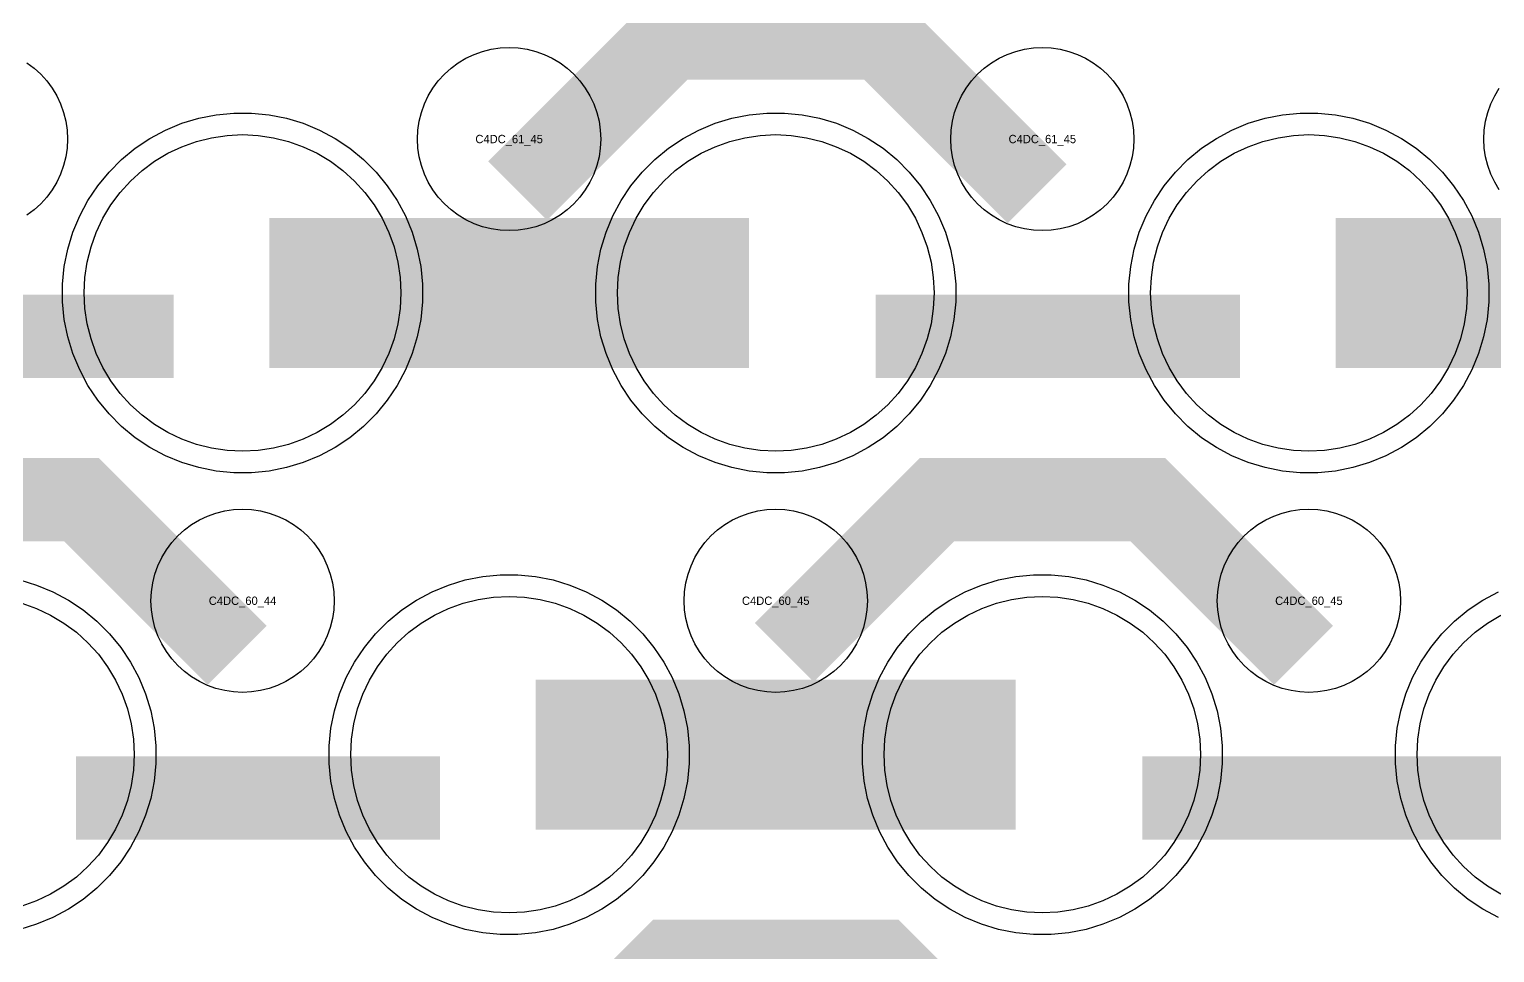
# Model space of a CAD drawing. Extents: x -11880 to 11880, y -14992 to 14992.
# Drawn here: x 2256 to 2695.8, y -6585.2 to -6308 of the extents above; entities that cross this region are included whole.
import ezdxf
from ezdxf.enums import TextEntityAlignment as Align

# ---------------------------------------------------------------- set-up
doc = ezdxf.new("R2010")
doc.units = 0
doc.header["$MEASUREMENT"] = 0
for name, color, linetype in [('GDS_775_DT_237', 138, 'CONTINUOUS'), ('RDL1_FS', 34, 'CONTINUOUS'), ('RDL_BS', 160, 'CONTINUOUS')]:
    doc.layers.add(name, color=color, linetype=linetype)

msp = doc.modelspace()

# ---------------------------------------------------------------- linework, layer by layer
at = {"layer": 'RDL1_FS', "color": 241, "true_color": 0xf7abae}
for points in [[(2320, -6434.664), (2315.343, -6434.435), (2310.732, -6433.751), (2306.209, -6432.619), (2301.819, -6431.047), (2297.605, -6429.055), (2293.605, -6426.657), (2289.86, -6423.879), (2286.406, -6420.749), (2283.276, -6417.295), (2280.498, -6413.55), (2278.1, -6409.55), (2276.108, -6405.336), (2274.536, -6400.946), (2273.404, -6396.423), (2272.72, -6391.812), (2272.491, -6387.155), (2272.72, -6382.498), (2273.404, -6377.887), (2274.536, -6373.364), (2276.108, -6368.974), (2278.1, -6364.76), (2280.498, -6360.76), (2283.276, -6357.015), (2286.406, -6353.561), (2289.86, -6350.431), (2293.605, -6347.653), (2297.605, -6345.255), (2301.819, -6343.263), (2306.209, -6341.691), (2310.732, -6340.559), (2315.343, -6339.875), (2320, -6339.646), (2324.657, -6339.875), (2329.268, -6340.559), (2333.791, -6341.691), (2338.181, -6343.263), (2342.395, -6345.255), (2346.395, -6347.653), (2350.14, -6350.431), (2353.594, -6353.561), (2356.724, -6357.015), (2359.502, -6360.76), (2361.9, -6364.76), (2363.892, -6368.974), (2365.464, -6373.364), (2366.596, -6377.887), (2367.28, -6382.498), (2367.509, -6387.155), (2367.28, -6391.812), (2366.596, -6396.423), (2365.464, -6400.946), (2363.892, -6405.336), (2361.9, -6409.55), (2359.502, -6413.55), (2356.724, -6417.295), (2353.594, -6420.749), (2350.14, -6423.879), (2346.395, -6426.657), (2342.395, -6429.055), (2338.181, -6431.047), (2333.791, -6432.619), (2329.268, -6433.751), (2324.657, -6434.435)], [(2480, -6434.664), (2475.343, -6434.435), (2470.732, -6433.751), (2466.209, -6432.619), (2461.819, -6431.047), (2457.605, -6429.055), (2453.605, -6426.657), (2449.86, -6423.879), (2446.406, -6420.749), (2443.276, -6417.295), (2440.498, -6413.55), (2438.1, -6409.55), (2436.108, -6405.336), (2434.536, -6400.946), (2433.404, -6396.423), (2432.72, -6391.812), (2432.491, -6387.155), (2432.72, -6382.498), (2433.404, -6377.887), (2434.536, -6373.364), (2436.108, -6368.974), (2438.1, -6364.76), (2440.498, -6360.76), (2443.276, -6357.015), (2446.406, -6353.561), (2449.86, -6350.431), (2453.605, -6347.653), (2457.605, -6345.255), (2461.819, -6343.263), (2466.209, -6341.691), (2470.732, -6340.559), (2475.343, -6339.875), (2480, -6339.646), (2484.657, -6339.875), (2489.268, -6340.559), (2493.791, -6341.691), (2498.181, -6343.263), (2502.395, -6345.255), (2506.395, -6347.653), (2510.14, -6350.431), (2513.594, -6353.561), (2516.724, -6357.015), (2519.502, -6360.76), (2521.9, -6364.76), (2523.892, -6368.974), (2525.464, -6373.364), (2526.596, -6377.887), (2527.28, -6382.498), (2527.509, -6387.155), (2527.28, -6391.812), (2526.596, -6396.423), (2525.464, -6400.946), (2523.892, -6405.336), (2521.9, -6409.55), (2519.502, -6413.55), (2516.724, -6417.295), (2513.594, -6420.749), (2510.14, -6423.879), (2506.395, -6426.657), (2502.395, -6429.055), (2498.181, -6431.047), (2493.791, -6432.619), (2489.268, -6433.751), (2484.657, -6434.435)], [(2640, -6434.664), (2635.343, -6434.435), (2630.732, -6433.751), (2626.209, -6432.619), (2621.819, -6431.047), (2617.605, -6429.055), (2613.605, -6426.657), (2609.86, -6423.879), (2606.406, -6420.749), (2603.276, -6417.295), (2600.498, -6413.55), (2598.1, -6409.55), (2596.108, -6405.336), (2594.536, -6400.946), (2593.404, -6396.423), (2592.72, -6391.812), (2592.491, -6387.155), (2592.72, -6382.498), (2593.404, -6377.887), (2594.536, -6373.364), (2596.108, -6368.974), (2598.1, -6364.76), (2600.498, -6360.76), (2603.276, -6357.015), (2606.406, -6353.561), (2609.86, -6350.431), (2613.605, -6347.653), (2617.605, -6345.255), (2621.819, -6343.263), (2626.209, -6341.691), (2630.732, -6340.559), (2635.343, -6339.875), (2640, -6339.646), (2644.657, -6339.875), (2649.268, -6340.559), (2653.791, -6341.691), (2658.181, -6343.263), (2662.395, -6345.255), (2666.395, -6347.653), (2670.14, -6350.431), (2673.594, -6353.561), (2676.724, -6357.015), (2679.502, -6360.76), (2681.9, -6364.76), (2683.892, -6368.974), (2685.464, -6373.364), (2686.596, -6377.887), (2687.28, -6382.498), (2687.509, -6387.155), (2687.28, -6391.812), (2686.596, -6396.423), (2685.464, -6400.946), (2683.892, -6405.336), (2681.9, -6409.55), (2679.502, -6413.55), (2676.724, -6417.295), (2673.594, -6420.749), (2670.14, -6423.879), (2666.395, -6426.657), (2662.395, -6429.055), (2658.181, -6431.047), (2653.791, -6432.619), (2649.268, -6433.751), (2644.657, -6434.435)]]:
    msp.add_lwpolyline(points, close=True, dxfattribs=at)
for points in [[(2328.002, -6387.155, 45, 45, 0), (2400.002, -6387.155, 45, 45, 0)], [(2400.002, -6387.155, 45, 45, 0), (2472.002, -6387.155, 45, 45, 0)], [(2648.002, -6387.155, 45, 45, 0), (2720.002, -6387.155, 45, 45, 0)]]:
    msp.add_lwpolyline(points, format="xyseb", dxfattribs=at)
at = {"layer": 'RDL1_FS'}
for points in [[(2253.791, -6480.256), (2258.181, -6481.828), (2262.395, -6483.82), (2266.395, -6486.218), (2270.14, -6488.996), (2273.594, -6492.126), (2276.724, -6495.58), (2279.502, -6499.325), (2281.9, -6503.325), (2283.892, -6507.539), (2285.464, -6511.929), (2286.596, -6516.452), (2287.28, -6521.063), (2287.509, -6525.72), (2287.28, -6530.377), (2286.596, -6534.988), (2285.464, -6539.511), (2283.892, -6543.901), (2281.9, -6548.115), (2279.502, -6552.115), (2276.724, -6555.86), (2273.594, -6559.314), (2270.14, -6562.444), (2266.395, -6565.222), (2262.395, -6567.62), (2258.181, -6569.612), (2253.791, -6571.184)], [(2697.605, -6567.62), (2693.605, -6565.222), (2689.86, -6562.444), (2686.406, -6559.314), (2683.276, -6555.86), (2680.498, -6552.115), (2678.1, -6548.115), (2676.108, -6543.901), (2674.536, -6539.511), (2673.404, -6534.988), (2672.72, -6530.377), (2672.491, -6525.72), (2672.72, -6521.063), (2673.404, -6516.452), (2674.536, -6511.929), (2676.108, -6507.539), (2678.1, -6503.325), (2680.498, -6499.325), (2683.276, -6495.58), (2686.406, -6492.126), (2689.86, -6488.996), (2693.605, -6486.218), (2697.605, -6483.82)]]:
    msp.add_lwpolyline(points, dxfattribs=at)
for points in [[(2400, -6573.229), (2395.343, -6573), (2390.732, -6572.316), (2386.209, -6571.184), (2381.819, -6569.612), (2377.605, -6567.62), (2373.605, -6565.222), (2369.86, -6562.444), (2366.406, -6559.314), (2363.276, -6555.86), (2360.498, -6552.115), (2358.1, -6548.115), (2356.108, -6543.901), (2354.536, -6539.511), (2353.404, -6534.988), (2352.72, -6530.377), (2352.491, -6525.72), (2352.72, -6521.063), (2353.404, -6516.452), (2354.536, -6511.929), (2356.108, -6507.539), (2358.1, -6503.325), (2360.498, -6499.325), (2363.276, -6495.58), (2366.406, -6492.126), (2369.86, -6488.996), (2373.605, -6486.218), (2377.605, -6483.82), (2381.819, -6481.828), (2386.209, -6480.256), (2390.732, -6479.124), (2395.343, -6478.44), (2400, -6478.211), (2404.657, -6478.44), (2409.268, -6479.124), (2413.791, -6480.256), (2418.181, -6481.828), (2422.395, -6483.82), (2426.395, -6486.218), (2430.14, -6488.996), (2433.594, -6492.126), (2436.724, -6495.58), (2439.502, -6499.325), (2441.9, -6503.325), (2443.892, -6507.539), (2445.464, -6511.929), (2446.596, -6516.452), (2447.28, -6521.063), (2447.509, -6525.72), (2447.28, -6530.377), (2446.596, -6534.988), (2445.464, -6539.511), (2443.892, -6543.901), (2441.9, -6548.115), (2439.502, -6552.115), (2436.724, -6555.86), (2433.594, -6559.314), (2430.14, -6562.444), (2426.395, -6565.222), (2422.395, -6567.62), (2418.181, -6569.612), (2413.791, -6571.184), (2409.268, -6572.316), (2404.657, -6573)], [(2560, -6573.229), (2555.343, -6573), (2550.732, -6572.316), (2546.209, -6571.184), (2541.819, -6569.612), (2537.605, -6567.62), (2533.605, -6565.222), (2529.86, -6562.444), (2526.406, -6559.314), (2523.276, -6555.86), (2520.498, -6552.115), (2518.1, -6548.115), (2516.108, -6543.901), (2514.536, -6539.511), (2513.404, -6534.988), (2512.72, -6530.377), (2512.491, -6525.72), (2512.72, -6521.063), (2513.404, -6516.452), (2514.536, -6511.929), (2516.108, -6507.539), (2518.1, -6503.325), (2520.498, -6499.325), (2523.276, -6495.58), (2526.406, -6492.126), (2529.86, -6488.996), (2533.605, -6486.218), (2537.605, -6483.82), (2541.819, -6481.828), (2546.209, -6480.256), (2550.732, -6479.124), (2555.343, -6478.44), (2560, -6478.211), (2564.657, -6478.44), (2569.268, -6479.124), (2573.791, -6480.256), (2578.181, -6481.828), (2582.395, -6483.82), (2586.395, -6486.218), (2590.14, -6488.996), (2593.594, -6492.126), (2596.724, -6495.58), (2599.502, -6499.325), (2601.9, -6503.325), (2603.892, -6507.539), (2605.464, -6511.929), (2606.596, -6516.452), (2607.28, -6521.063), (2607.509, -6525.72), (2607.28, -6530.377), (2606.596, -6534.988), (2605.464, -6539.511), (2603.892, -6543.901), (2601.9, -6548.115), (2599.502, -6552.115), (2596.724, -6555.86), (2593.594, -6559.314), (2590.14, -6562.444), (2586.395, -6565.222), (2582.395, -6567.62), (2578.181, -6569.612), (2573.791, -6571.184), (2569.268, -6572.316), (2564.657, -6573)]]:
    msp.add_lwpolyline(points, close=True, dxfattribs=at)
for points in [[(2408.002, -6525.72, 45, 45, 0), (2480.002, -6525.72, 45, 45, 0)], [(2480.002, -6525.72, 45, 45, 0), (2552.002, -6525.72, 45, 45, 0)]]:
    msp.add_lwpolyline(points, format="xyseb", dxfattribs=at)
at = {"layer": 'RDL_BS'}
for points in [[(2402.562, -6356.469, 25, 25, 0), (2448.377, -6310.654, 25, 25, 0), (2481.93, -6310.654, 25, 25, 0)], [(2558.401, -6357.368, 25, 25, 0), (2511.687, -6310.654, 25, 25, 0), (2481.929, -6310.654, 25, 25, 0)], [(2318.401, -6495.933, 25, 25, 0), (2271.687, -6449.219, 25, 25, 0), (2241.929, -6449.219, 25, 25, 0)], [(2482.562, -6495.034, 25, 25, 0), (2528.377, -6449.219, 25, 25, 0), (2561.93, -6449.219, 25, 25, 0)], [(2638.401, -6495.933, 25, 25, 0), (2591.687, -6449.219, 25, 25, 0), (2561.929, -6449.219, 25, 25, 0)], [(2270.016, -6538.733, 25, 25, 0), (2379.281, -6538.733, 25, 25, 0)], [(2590.016, -6538.733, 25, 25, 0), (2699.281, -6538.733, 25, 25, 0)], [(2402.562, -6633.599, 25, 25, 0), (2448.377, -6587.784, 25, 25, 0), (2481.93, -6587.784, 25, 25, 0)], [(2558.401, -6634.498, 25, 25, 0), (2511.687, -6587.784, 25, 25, 0), (2481.929, -6587.784, 25, 25, 0)]]:
    msp.add_lwpolyline(points, format="xyseb", dxfattribs=at)
for points in [[(2400, -6368.461), (2397.307, -6368.329), (2394.635, -6367.933), (2392.016, -6367.276), (2389.481, -6366.369), (2387.044, -6365.217), (2384.72, -6363.824), (2382.557, -6362.221), (2380.558, -6360.409), (2378.746, -6358.41), (2377.143, -6356.247), (2375.75, -6353.923), (2374.598, -6351.486), (2373.691, -6348.951), (2373.034, -6346.332), (2372.638, -6343.66), (2372.506, -6340.967), (2372.638, -6338.274), (2373.034, -6335.602), (2373.691, -6332.983), (2374.598, -6330.448), (2375.75, -6328.011), (2377.143, -6325.687), (2378.746, -6323.524), (2380.558, -6321.525), (2382.557, -6319.713), (2384.72, -6318.11), (2387.044, -6316.717), (2389.481, -6315.565), (2392.016, -6314.658), (2394.635, -6314.001), (2397.307, -6313.605), (2400, -6313.473), (2402.693, -6313.605), (2405.365, -6314.001), (2407.984, -6314.658), (2410.519, -6315.565), (2412.956, -6316.717), (2415.28, -6318.11), (2417.443, -6319.713), (2419.442, -6321.525), (2421.254, -6323.524), (2422.857, -6325.687), (2424.25, -6328.011), (2425.402, -6330.448), (2426.309, -6332.983), (2426.966, -6335.602), (2427.362, -6338.274), (2427.494, -6340.967), (2427.362, -6343.66), (2426.966, -6346.332), (2426.309, -6348.951), (2425.402, -6351.486), (2424.25, -6353.923), (2422.857, -6356.247), (2421.254, -6358.41), (2419.442, -6360.409), (2417.443, -6362.221), (2415.28, -6363.824), (2412.956, -6365.217), (2410.519, -6366.369), (2407.984, -6367.276), (2405.365, -6367.933), (2402.693, -6368.329)], [(2560, -6368.461), (2557.307, -6368.329), (2554.635, -6367.933), (2552.016, -6367.276), (2549.481, -6366.369), (2547.044, -6365.217), (2544.72, -6363.824), (2542.557, -6362.221), (2540.558, -6360.409), (2538.746, -6358.41), (2537.143, -6356.247), (2535.75, -6353.923), (2534.598, -6351.486), (2533.691, -6348.951), (2533.034, -6346.332), (2532.638, -6343.66), (2532.506, -6340.967), (2532.638, -6338.274), (2533.034, -6335.602), (2533.691, -6332.983), (2534.598, -6330.448), (2535.75, -6328.011), (2537.143, -6325.687), (2538.746, -6323.524), (2540.558, -6321.525), (2542.557, -6319.713), (2544.72, -6318.11), (2547.044, -6316.717), (2549.481, -6315.565), (2552.016, -6314.658), (2554.635, -6314.001), (2557.307, -6313.605), (2560, -6313.473), (2562.693, -6313.605), (2565.365, -6314.001), (2567.984, -6314.658), (2570.519, -6315.565), (2572.956, -6316.717), (2575.28, -6318.11), (2577.443, -6319.713), (2579.442, -6321.525), (2581.254, -6323.524), (2582.857, -6325.687), (2584.25, -6328.011), (2585.402, -6330.448), (2586.309, -6332.983), (2586.966, -6335.602), (2587.362, -6338.274), (2587.494, -6340.967), (2587.362, -6343.66), (2586.966, -6346.332), (2586.309, -6348.951), (2585.402, -6351.486), (2584.25, -6353.923), (2582.857, -6356.247), (2581.254, -6358.41), (2579.442, -6360.409), (2577.443, -6362.221), (2575.28, -6363.824), (2572.956, -6365.217), (2570.519, -6366.369), (2567.984, -6367.276), (2565.365, -6367.933), (2562.693, -6368.329)], [(2320, -6507.026), (2317.307, -6506.894), (2314.635, -6506.498), (2312.016, -6505.841), (2309.481, -6504.934), (2307.044, -6503.782), (2304.72, -6502.389), (2302.557, -6500.786), (2300.558, -6498.974), (2298.746, -6496.975), (2297.143, -6494.812), (2295.75, -6492.488), (2294.598, -6490.051), (2293.691, -6487.516), (2293.034, -6484.897), (2292.638, -6482.225), (2292.506, -6479.532), (2292.638, -6476.839), (2293.034, -6474.167), (2293.691, -6471.548), (2294.598, -6469.013), (2295.75, -6466.576), (2297.143, -6464.252), (2298.746, -6462.089), (2300.558, -6460.09), (2302.557, -6458.278), (2304.72, -6456.675), (2307.044, -6455.282), (2309.481, -6454.13), (2312.016, -6453.223), (2314.635, -6452.566), (2317.307, -6452.17), (2320, -6452.038), (2322.693, -6452.17), (2325.365, -6452.566), (2327.984, -6453.223), (2330.519, -6454.13), (2332.956, -6455.282), (2335.28, -6456.675), (2337.443, -6458.278), (2339.442, -6460.09), (2341.254, -6462.089), (2342.857, -6464.252), (2344.25, -6466.576), (2345.402, -6469.013), (2346.309, -6471.548), (2346.966, -6474.167), (2347.362, -6476.839), (2347.494, -6479.532), (2347.362, -6482.225), (2346.966, -6484.897), (2346.309, -6487.516), (2345.402, -6490.051), (2344.25, -6492.488), (2342.857, -6494.812), (2341.254, -6496.975), (2339.442, -6498.974), (2337.443, -6500.786), (2335.28, -6502.389), (2332.956, -6503.782), (2330.519, -6504.934), (2327.984, -6505.841), (2325.365, -6506.498), (2322.693, -6506.894)], [(2480, -6507.026), (2477.307, -6506.894), (2474.635, -6506.498), (2472.016, -6505.841), (2469.481, -6504.934), (2467.044, -6503.782), (2464.72, -6502.389), (2462.557, -6500.786), (2460.558, -6498.974), (2458.746, -6496.975), (2457.143, -6494.812), (2455.75, -6492.488), (2454.598, -6490.051), (2453.691, -6487.516), (2453.034, -6484.897), (2452.638, -6482.225), (2452.506, -6479.532), (2452.638, -6476.839), (2453.034, -6474.167), (2453.691, -6471.548), (2454.598, -6469.013), (2455.75, -6466.576), (2457.143, -6464.252), (2458.746, -6462.089), (2460.558, -6460.09), (2462.557, -6458.278), (2464.72, -6456.675), (2467.044, -6455.282), (2469.481, -6454.13), (2472.016, -6453.223), (2474.635, -6452.566), (2477.307, -6452.17), (2480, -6452.038), (2482.693, -6452.17), (2485.365, -6452.566), (2487.984, -6453.223), (2490.519, -6454.13), (2492.956, -6455.282), (2495.28, -6456.675), (2497.443, -6458.278), (2499.442, -6460.09), (2501.254, -6462.089), (2502.857, -6464.252), (2504.25, -6466.576), (2505.402, -6469.013), (2506.309, -6471.548), (2506.966, -6474.167), (2507.362, -6476.839), (2507.494, -6479.532), (2507.362, -6482.225), (2506.966, -6484.897), (2506.309, -6487.516), (2505.402, -6490.051), (2504.25, -6492.488), (2502.857, -6494.812), (2501.254, -6496.975), (2499.442, -6498.974), (2497.443, -6500.786), (2495.28, -6502.389), (2492.956, -6503.782), (2490.519, -6504.934), (2487.984, -6505.841), (2485.365, -6506.498), (2482.693, -6506.894)], [(2640, -6507.026), (2637.307, -6506.894), (2634.635, -6506.498), (2632.016, -6505.841), (2629.481, -6504.934), (2627.044, -6503.782), (2624.72, -6502.389), (2622.557, -6500.786), (2620.558, -6498.974), (2618.746, -6496.975), (2617.143, -6494.812), (2615.75, -6492.488), (2614.598, -6490.051), (2613.691, -6487.516), (2613.034, -6484.897), (2612.638, -6482.225), (2612.506, -6479.532), (2612.638, -6476.839), (2613.034, -6474.167), (2613.691, -6471.548), (2614.598, -6469.013), (2615.75, -6466.576), (2617.143, -6464.252), (2618.746, -6462.089), (2620.558, -6460.09), (2622.557, -6458.278), (2624.72, -6456.675), (2627.044, -6455.282), (2629.481, -6454.13), (2632.016, -6453.223), (2634.635, -6452.566), (2637.307, -6452.17), (2640, -6452.038), (2642.693, -6452.17), (2645.365, -6452.566), (2647.984, -6453.223), (2650.519, -6454.13), (2652.956, -6455.282), (2655.28, -6456.675), (2657.443, -6458.278), (2659.442, -6460.09), (2661.254, -6462.089), (2662.857, -6464.252), (2664.25, -6466.576), (2665.402, -6469.013), (2666.309, -6471.548), (2666.966, -6474.167), (2667.362, -6476.839), (2667.494, -6479.532), (2667.362, -6482.225), (2666.966, -6484.897), (2666.309, -6487.516), (2665.402, -6490.051), (2664.25, -6492.488), (2662.857, -6494.812), (2661.254, -6496.975), (2659.442, -6498.974), (2657.443, -6500.786), (2655.28, -6502.389), (2652.956, -6503.782), (2650.519, -6504.934), (2647.984, -6505.841), (2645.365, -6506.498), (2642.693, -6506.894)], [(2397.356, -6579.72), (2392.062, -6579.203), (2386.835, -6578.157), (2381.795, -6576.626), (2376.885, -6574.595), (2372.223, -6572.103), (2367.809, -6569.156), (2363.708, -6565.794), (2359.926, -6562.012), (2356.564, -6557.911), (2353.617, -6553.497), (2351.125, -6548.835), (2349.094, -6543.925), (2347.563, -6538.885), (2346.517, -6533.658), (2346, -6528.364), (2346, -6523.076), (2346.517, -6517.782), (2347.563, -6512.555), (2349.094, -6507.515), (2351.125, -6502.605), (2353.617, -6497.943), (2356.564, -6493.529), (2359.926, -6489.428), (2363.708, -6485.646), (2367.809, -6482.284), (2372.223, -6479.337), (2376.885, -6476.845), (2381.795, -6474.814), (2386.835, -6473.283), (2392.062, -6472.237), (2397.356, -6471.72), (2402.644, -6471.72), (2407.938, -6472.237), (2413.165, -6473.283), (2418.205, -6474.814), (2423.115, -6476.845), (2427.777, -6479.337), (2432.191, -6482.284), (2436.292, -6485.646), (2440.074, -6489.428), (2443.436, -6493.529), (2446.383, -6497.943), (2448.875, -6502.605), (2450.906, -6507.515), (2452.437, -6512.555), (2453.483, -6517.782), (2454, -6523.076), (2454, -6528.364), (2453.483, -6533.658), (2452.437, -6538.885), (2450.906, -6543.925), (2448.875, -6548.835), (2446.383, -6553.497), (2443.436, -6557.911), (2440.074, -6562.012), (2436.292, -6565.794), (2432.191, -6569.156), (2427.777, -6572.103), (2423.115, -6574.595), (2418.205, -6576.626), (2413.165, -6578.157), (2407.938, -6579.203), (2402.644, -6579.72)], [(2557.356, -6579.72), (2552.062, -6579.203), (2546.835, -6578.157), (2541.795, -6576.626), (2536.885, -6574.595), (2532.223, -6572.103), (2527.809, -6569.156), (2523.708, -6565.794), (2519.926, -6562.012), (2516.564, -6557.911), (2513.617, -6553.497), (2511.125, -6548.835), (2509.094, -6543.925), (2507.563, -6538.885), (2506.517, -6533.658), (2506, -6528.364), (2506, -6523.076), (2506.517, -6517.782), (2507.563, -6512.555), (2509.094, -6507.515), (2511.125, -6502.605), (2513.617, -6497.943), (2516.564, -6493.529), (2519.926, -6489.428), (2523.708, -6485.646), (2527.809, -6482.284), (2532.223, -6479.337), (2536.885, -6476.845), (2541.795, -6474.814), (2546.835, -6473.283), (2552.062, -6472.237), (2557.356, -6471.72), (2562.644, -6471.72), (2567.938, -6472.237), (2573.165, -6473.283), (2578.205, -6474.814), (2583.115, -6476.845), (2587.777, -6479.337), (2592.191, -6482.284), (2596.292, -6485.646), (2600.074, -6489.428), (2603.436, -6493.529), (2606.383, -6497.943), (2608.875, -6502.605), (2610.906, -6507.515), (2612.437, -6512.555), (2613.483, -6517.782), (2614, -6523.076), (2614, -6528.364), (2613.483, -6533.658), (2612.437, -6538.885), (2610.906, -6543.925), (2608.875, -6548.835), (2606.383, -6553.497), (2603.436, -6557.911), (2600.074, -6562.012), (2596.292, -6565.794), (2592.191, -6569.156), (2587.777, -6572.103), (2583.115, -6574.595), (2578.205, -6576.626), (2573.165, -6578.157), (2567.938, -6579.203), (2562.644, -6579.72)]]:
    msp.add_lwpolyline(points, close=True, dxfattribs=at)
for points in [[(2255.28, -6318.11), (2257.443, -6319.713), (2259.442, -6321.525), (2261.254, -6323.524), (2262.857, -6325.687), (2264.25, -6328.011), (2265.402, -6330.448), (2266.309, -6332.983), (2266.966, -6335.602), (2267.362, -6338.274), (2267.494, -6340.967), (2267.362, -6343.66), (2266.966, -6346.332), (2266.309, -6348.951), (2265.402, -6351.486), (2264.25, -6353.923), (2262.857, -6356.247), (2261.254, -6358.41), (2259.442, -6360.409), (2257.443, -6362.221), (2255.28, -6363.824)], [(2697.143, -6356.247), (2695.75, -6353.923), (2694.598, -6351.486), (2693.691, -6348.951), (2693.034, -6346.332), (2692.638, -6343.66), (2692.506, -6340.967), (2692.638, -6338.274), (2693.034, -6335.602), (2693.691, -6332.983), (2694.598, -6330.448), (2695.75, -6328.011), (2697.143, -6325.687)], [(2253.165, -6473.283), (2258.205, -6474.814), (2263.115, -6476.845), (2267.777, -6479.337), (2272.191, -6482.284), (2276.292, -6485.646), (2280.074, -6489.428), (2283.436, -6493.529), (2286.383, -6497.943), (2288.875, -6502.605), (2290.906, -6507.515), (2292.437, -6512.555), (2293.483, -6517.782), (2294, -6523.076), (2294, -6528.364), (2293.483, -6533.658), (2292.437, -6538.885), (2290.906, -6543.925), (2288.875, -6548.835), (2286.383, -6553.497), (2283.436, -6557.911), (2280.074, -6562.012), (2276.292, -6565.794), (2272.191, -6569.156), (2267.777, -6572.103), (2263.115, -6574.595), (2258.205, -6576.626), (2253.165, -6578.157)], [(2696.885, -6574.595), (2692.223, -6572.103), (2687.809, -6569.156), (2683.708, -6565.794), (2679.926, -6562.012), (2676.564, -6557.911), (2673.617, -6553.497), (2671.125, -6548.835), (2669.094, -6543.925), (2667.563, -6538.885), (2666.517, -6533.658), (2666, -6528.364), (2666, -6523.076), (2666.517, -6517.782), (2667.563, -6512.555), (2669.094, -6507.515), (2671.125, -6502.605), (2673.617, -6497.943), (2676.564, -6493.529), (2679.926, -6489.428), (2683.708, -6485.646), (2687.809, -6482.284), (2692.223, -6479.337), (2696.885, -6476.845)]]:
    msp.add_lwpolyline(points, dxfattribs=at)
at = {"layer": 'RDL_BS', "color": 241, "true_color": 0xf7abae}
for points in [[(2317.356, -6441.155), (2312.062, -6440.638), (2306.835, -6439.592), (2301.795, -6438.061), (2296.885, -6436.03), (2292.223, -6433.538), (2287.809, -6430.591), (2283.708, -6427.229), (2279.926, -6423.447), (2276.564, -6419.346), (2273.617, -6414.932), (2271.125, -6410.27), (2269.094, -6405.36), (2267.563, -6400.32), (2266.517, -6395.093), (2266, -6389.799), (2266, -6384.511), (2266.517, -6379.217), (2267.563, -6373.99), (2269.094, -6368.95), (2271.125, -6364.04), (2273.617, -6359.378), (2276.564, -6354.964), (2279.926, -6350.863), (2283.708, -6347.081), (2287.809, -6343.719), (2292.223, -6340.772), (2296.885, -6338.28), (2301.795, -6336.249), (2306.835, -6334.718), (2312.062, -6333.672), (2317.356, -6333.155), (2322.644, -6333.155), (2327.938, -6333.672), (2333.165, -6334.718), (2338.205, -6336.249), (2343.115, -6338.28), (2347.777, -6340.772), (2352.191, -6343.719), (2356.292, -6347.081), (2360.074, -6350.863), (2363.436, -6354.964), (2366.383, -6359.378), (2368.875, -6364.04), (2370.906, -6368.95), (2372.437, -6373.99), (2373.483, -6379.217), (2374, -6384.511), (2374, -6389.799), (2373.483, -6395.093), (2372.437, -6400.32), (2370.906, -6405.36), (2368.875, -6410.27), (2366.383, -6414.932), (2363.436, -6419.346), (2360.074, -6423.447), (2356.292, -6427.229), (2352.191, -6430.591), (2347.777, -6433.538), (2343.115, -6436.03), (2338.205, -6438.061), (2333.165, -6439.592), (2327.938, -6440.638), (2322.644, -6441.155)], [(2477.356, -6441.155), (2472.062, -6440.638), (2466.835, -6439.592), (2461.795, -6438.061), (2456.885, -6436.03), (2452.223, -6433.538), (2447.809, -6430.591), (2443.708, -6427.229), (2439.926, -6423.447), (2436.564, -6419.346), (2433.617, -6414.932), (2431.125, -6410.27), (2429.094, -6405.36), (2427.563, -6400.32), (2426.517, -6395.093), (2426, -6389.799), (2426, -6384.511), (2426.517, -6379.217), (2427.563, -6373.99), (2429.094, -6368.95), (2431.125, -6364.04), (2433.617, -6359.378), (2436.564, -6354.964), (2439.926, -6350.863), (2443.708, -6347.081), (2447.809, -6343.719), (2452.223, -6340.772), (2456.885, -6338.28), (2461.795, -6336.249), (2466.835, -6334.718), (2472.062, -6333.672), (2477.356, -6333.155), (2482.644, -6333.155), (2487.938, -6333.672), (2493.165, -6334.718), (2498.205, -6336.249), (2503.115, -6338.28), (2507.777, -6340.772), (2512.191, -6343.719), (2516.292, -6347.081), (2520.074, -6350.863), (2523.436, -6354.964), (2526.383, -6359.378), (2528.875, -6364.04), (2530.906, -6368.95), (2532.437, -6373.99), (2533.483, -6379.217), (2534, -6384.511), (2534, -6389.799), (2533.483, -6395.093), (2532.437, -6400.32), (2530.906, -6405.36), (2528.875, -6410.27), (2526.383, -6414.932), (2523.436, -6419.346), (2520.074, -6423.447), (2516.292, -6427.229), (2512.191, -6430.591), (2507.777, -6433.538), (2503.115, -6436.03), (2498.205, -6438.061), (2493.165, -6439.592), (2487.938, -6440.638), (2482.644, -6441.155)], [(2637.356, -6441.155), (2632.062, -6440.638), (2626.835, -6439.592), (2621.795, -6438.061), (2616.885, -6436.03), (2612.223, -6433.538), (2607.809, -6430.591), (2603.708, -6427.229), (2599.926, -6423.447), (2596.564, -6419.346), (2593.617, -6414.932), (2591.125, -6410.27), (2589.094, -6405.36), (2587.563, -6400.32), (2586.517, -6395.093), (2586, -6389.799), (2586, -6384.511), (2586.517, -6379.217), (2587.563, -6373.99), (2589.094, -6368.95), (2591.125, -6364.04), (2593.617, -6359.378), (2596.564, -6354.964), (2599.926, -6350.863), (2603.708, -6347.081), (2607.809, -6343.719), (2612.223, -6340.772), (2616.885, -6338.28), (2621.795, -6336.249), (2626.835, -6334.718), (2632.062, -6333.672), (2637.356, -6333.155), (2642.644, -6333.155), (2647.938, -6333.672), (2653.165, -6334.718), (2658.205, -6336.249), (2663.115, -6338.28), (2667.777, -6340.772), (2672.191, -6343.719), (2676.292, -6347.081), (2680.074, -6350.863), (2683.436, -6354.964), (2686.383, -6359.378), (2688.875, -6364.04), (2690.906, -6368.95), (2692.437, -6373.99), (2693.483, -6379.217), (2694, -6384.511), (2694, -6389.799), (2693.483, -6395.093), (2692.437, -6400.32), (2690.906, -6405.36), (2688.875, -6410.27), (2686.383, -6414.932), (2683.436, -6419.346), (2680.074, -6423.447), (2676.292, -6427.229), (2672.191, -6430.591), (2667.777, -6433.538), (2663.115, -6436.03), (2658.205, -6438.061), (2653.165, -6439.592), (2647.938, -6440.638), (2642.644, -6441.155)]]:
    msp.add_lwpolyline(points, close=True, dxfattribs=at)
for points in [[(2190.016, -6400.168, 25, 25, 0), (2299.281, -6400.168, 25, 25, 0)], [(2510.016, -6400.168, 25, 25, 0), (2619.281, -6400.168, 25, 25, 0)]]:
    msp.add_lwpolyline(points, format="xyseb", dxfattribs=at)

# ---------------------------------------------------------------- texts
at = {"layer": 'GDS_775_DT_237'}
for s, p in [('C4DC_61_45', (2400, -6340.967)), ('C4DC_61_45', (2400, -6340.967)), ('C4DC_61_45', (2560, -6340.967)), ('C4DC_61_45', (2560, -6340.967)), ('C4DC_60_44', (2320, -6479.532)), ('C4DC_60_44', (2320, -6479.532)), ('C4DC_60_45', (2480, -6479.532)), ('C4DC_60_45', (2480, -6479.532)), ('C4DC_60_45', (2640, -6479.532)), ('C4DC_60_45', (2640, -6479.532))]:
    msp.add_text(s, height=2.5, dxfattribs=at).set_placement(p, align=Align.MIDDLE_CENTER)

doc.saveas('drawing.dxf')
